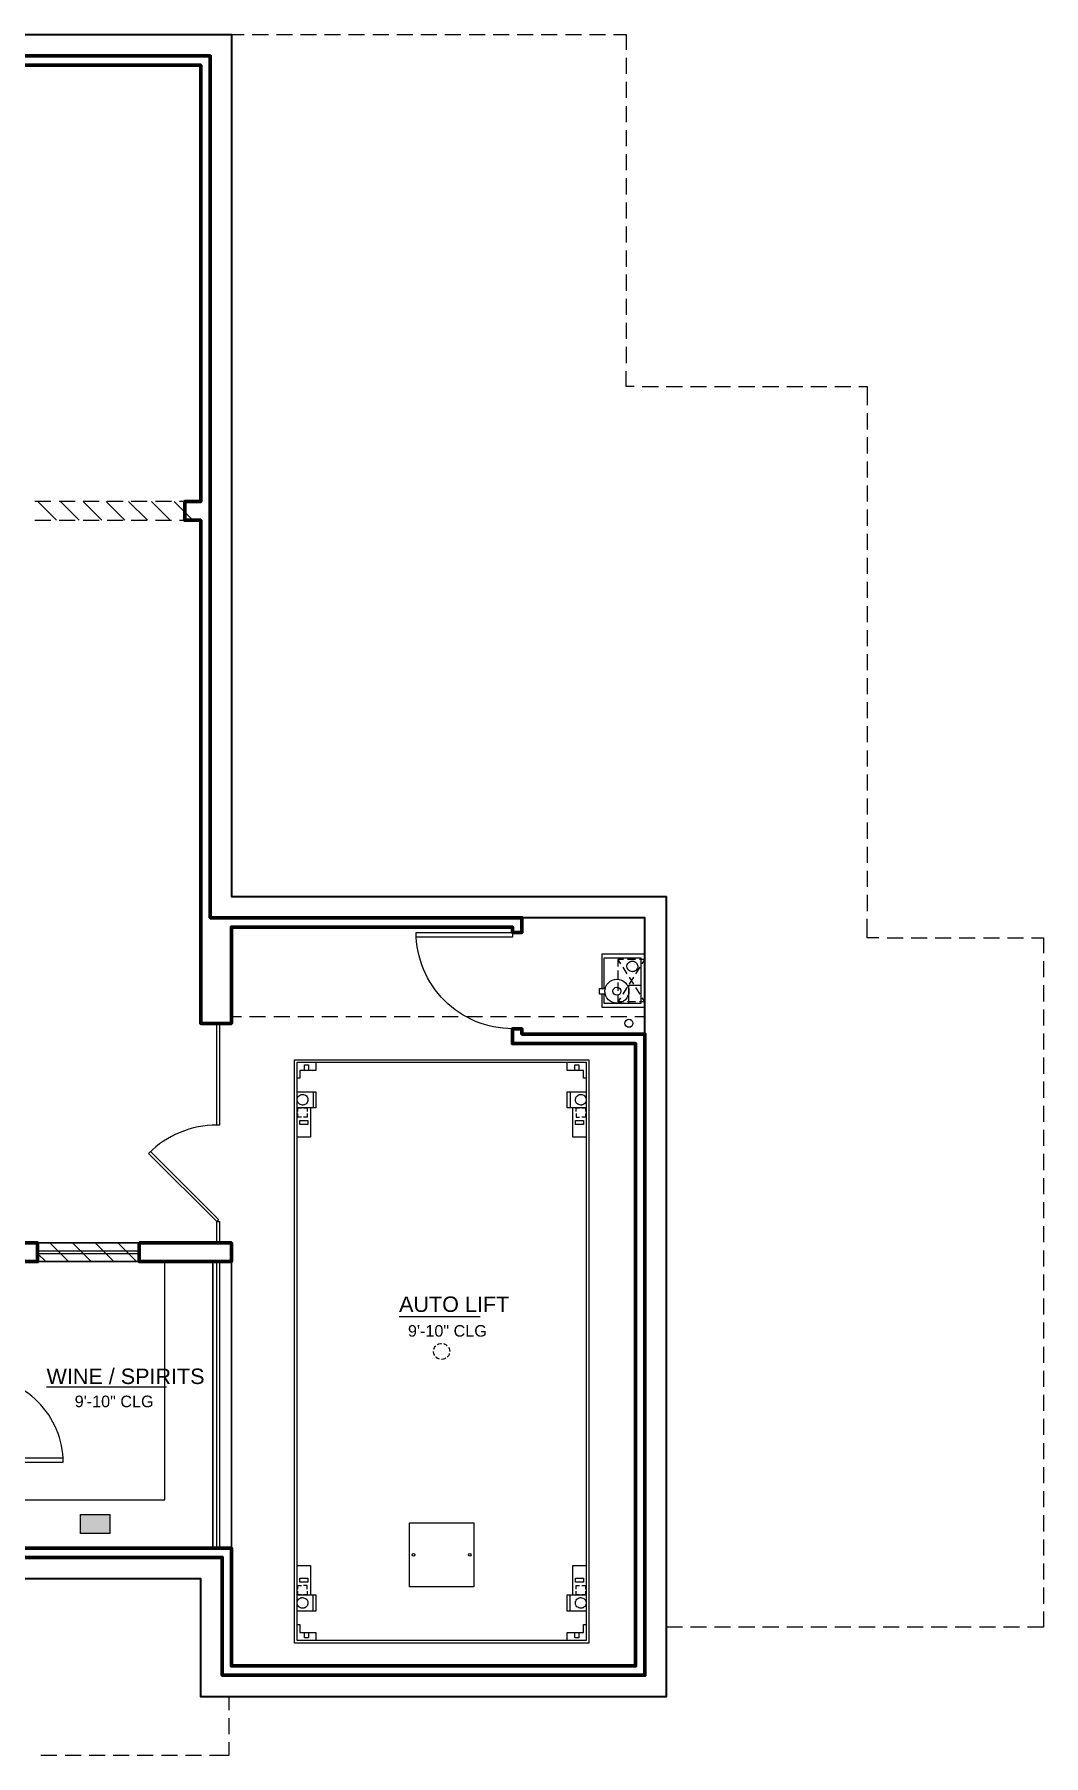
# Model space of a CAD drawing. Extents: x 6 to 1186, y -84 to 3560.
# Drawn here: x 749 to 1126, y 457 to 1100 of the extents above; entities that cross this region are included whole.
import ezdxf

# ---------------------------------------------------------------- set-up
doc = ezdxf.new("R2010")
doc.units = 0
doc.header["$LTSCALE"] = 24
doc.header["$MEASUREMENT"] = 0
for name, color, linetype in [('GEC_BKGD', 8, 'Continuous'), ('PDF3_00-FP-A-0$A-ANNO-KEYN', 8, 'Continuous'), ('PDF3_00-FP-A-0$A-CONVEY-HVY', 8, 'Continuous'), ('PDF3_00-FP-A-0$A-CONVEY-MNR', 8, 'Continuous'), ('PDF3_00-FP-A-0$A-CONVEY-SHD', 8, 'Continuous'), ('PDF3_00-FP-A-0$A-DRWDW', 8, 'Continuous'), ('PDF3_00-FP-A-0$A-DRWDW-MINR', 8, 'Continuous'), ('PDF3_00-FP-A-0$A-FLR-OVHD', 8, 'Continuous'), ('PDF3_00-FP-A-0$A-MLWK-MINR', 8, 'Continuous'), ('PDF3_00-FP-A-0$A-SOFFIT', 8, 'Continuous'), ('PDF3_00-FP-A-0$A-SOFFIT-PATT', 8, 'Continuous'), ('PDF3_00-FP-A-0$A-WALL', 8, 'Continuous'), ('PDF3_00-FP-A-0$A-WALL-CONC', 8, 'Continuous'), ('PDF3_00-FP-A-0$A-WALL-PRTHT', 8, 'Continuous'), ('PDF3_A-ANNO-RMNM', 8, 'Continuous'), ('PDF3_Text', 8, 'Continuous')]:
    doc.layers.add(name, color=color, linetype=linetype)
doc.styles.add('PDF Arial', font='arial.ttf')

# ---------------------------------------------------------------- blocks, each defined once
blk = doc.blocks.new('210311_BorsteinRes_CDProgress - Copy2')
at = {"layer": 'PDF3_00-FP-A-0$A-ANNO-KEYN', "true_color": 0xffffff, "transparency": 33554559}
for points in [[(19.272, 7.54), (19.501, 7.54), (19.501, 7.686)], [(19.272, 7.54), (19.501, 7.686), (19.272, 7.686)]]:
    blk.add_hatch(color=7, dxfattribs=at).paths.add_polyline_path(points)
at = {"layer": 'PDF3_00-FP-A-0$A-ANNO-KEYN', "lineweight": 18}
blk.add_lwpolyline([(19.272, 7.54), (19.272, 7.686), (19.501, 7.686), (19.501, 7.54)], close=True, dxfattribs=at)
at = {"layer": 'PDF3_00-FP-A-0$A-CONVEY-HVY', "lineweight": 18}
for points in [[(23.334, 11.78), (23.334, 12.051), (23.667, 12.051), (23.667, 11.634), (23.334, 11.634), (23.334, 11.738)], [(23.459, 11.952), (23.459, 12.009), (23.501, 12.009)], [(23.532, 12.009), (23.594, 12.009)], [(23.626, 12.009), (23.667, 12.009), (23.667, 11.952)], [(23.459, 11.857), (23.459, 11.92)], [(23.459, 11.764), (23.459, 11.827)], [(23.667, 11.92), (23.667, 11.857)], [(23.667, 11.827), (23.667, 11.764)], [(23.501, 11.676), (23.459, 11.676), (23.459, 11.732)], [(23.594, 11.676), (23.532, 11.676)], [(23.667, 11.732), (23.667, 11.676), (23.626, 11.676)], [(21.063, 10.852), (21.063, 10.623), (20.959, 10.623), (20.959, 10.977), (21.105, 10.977), (21.105, 10.852), (20.959, 10.852)], [(23.209, 10.852), (23.063, 10.852), (23.063, 10.977), (23.209, 10.977), (23.209, 10.623), (23.105, 10.623), (23.105, 10.852)], [(20.959, 7.061), (21.105, 7.061), (21.105, 6.936), (20.959, 6.936), (20.959, 7.29), (21.063, 7.29), (21.063, 7.061)], [(23.105, 7.061), (23.105, 7.29), (23.209, 7.29), (23.209, 6.936), (23.063, 6.936), (23.063, 7.061), (23.209, 7.061)]]:
    blk.add_lwpolyline(points, dxfattribs=at)
for points in [[(20.938, 6.686), (20.938, 11.227), (23.23, 11.227), (23.23, 6.686)], [(21.105, 11.207), (21.105, 11.144), (20.98, 11.144), (20.98, 11.082), (20.959, 11.082), (20.959, 11.207)], [(23.209, 11.207), (23.209, 11.082), (23.188, 11.082), (23.188, 11.144), (23.063, 11.144), (23.063, 11.207)], [(20.959, 6.707), (20.959, 6.832), (20.98, 6.832), (20.98, 6.769), (21.105, 6.769), (21.105, 6.707)], [(23.063, 6.707), (23.063, 6.769), (23.188, 6.769), (23.188, 6.832), (23.209, 6.832), (23.209, 6.707)]]:
    blk.add_lwpolyline(points, close=True, dxfattribs=at)
blk.add_circle((23.543, 11.51), 0.0312, dxfattribs=at)
at = {"layer": 'PDF3_00-FP-A-0$A-CONVEY-MNR', "lineweight": 9}
for points in [[(23.636, 11.807), (23.636, 11.665), (23.542, 11.665), (23.542, 11.807)], [(20.959, 6.707), (20.959, 11.207), (23.209, 11.207), (23.209, 6.707)], [(21.834, 7.123), (21.834, 7.623), (22.334, 7.623), (22.334, 7.123)]]:
    blk.add_lwpolyline(points, close=True, dxfattribs=at)
for points in [[(23.357, 11.738), (23.313, 11.738), (23.313, 11.78), (23.357, 11.78)], [(20.964, 10.824), (20.964, 10.852), (20.993, 10.852)], [(21.008, 10.852), (21.037, 10.852), (21.037, 10.824)], [(23.131, 10.824), (23.131, 10.852), (23.159, 10.852)], [(23.175, 10.852), (23.204, 10.852), (23.204, 10.824)], [(20.993, 10.78), (20.964, 10.78), (20.964, 10.808)], [(21.037, 10.808), (21.037, 10.78), (21.008, 10.78)], [(23.131, 10.808), (23.131, 10.78), (23.159, 10.78)], [(23.204, 10.808), (23.204, 10.78), (23.175, 10.78)], [(22.023, 8.973), (22.024, 8.974), (22.028, 8.986), (22.035, 8.996), (22.04, 9.001)], [(22.053, 9.011), (22.063, 9.016), (22.075, 9.018), (22.084, 9.019)], [(22.1, 9.017), (22.11, 9.013), (22.12, 9.008), (22.128, 9.001)], [(22.137, 8.988), (22.142, 8.98), (22.145, 8.968), (22.147, 8.957)], [(22.03, 8.925), (22.028, 8.928), (22.024, 8.939), (22.022, 8.951), (22.022, 8.957)], [(22.068, 8.897), (22.063, 8.898), (22.053, 8.902), (22.043, 8.909), (22.04, 8.913)], [(22.116, 8.903), (22.11, 8.9), (22.098, 8.896), (22.087, 8.894), (22.084, 8.894)], [(22.144, 8.941), (22.142, 8.933), (22.137, 8.923), (22.129, 8.913), (22.128, 8.913)], [(20.964, 7.105), (20.964, 7.134), (20.993, 7.134)], [(21.037, 7.105), (21.037, 7.134), (21.008, 7.134)], [(23.131, 7.105), (23.131, 7.134), (23.159, 7.134)], [(23.175, 7.134), (23.204, 7.134), (23.204, 7.105)], [(20.993, 7.061), (20.964, 7.061), (20.964, 7.09)], [(21.037, 7.09), (21.037, 7.061), (21.008, 7.061)], [(23.159, 7.061), (23.131, 7.061), (23.131, 7.09)], [(23.204, 7.09), (23.204, 7.061), (23.175, 7.061)]]:
    blk.add_lwpolyline(points, dxfattribs=at)
for centre, radius in [((23.449, 11.76), 0.0937), ((21.865, 7.374), 0.0104), ((22.303, 7.374), 0.0104)]:
    blk.add_circle(centre, radius, dxfattribs=at)
for points, knots in [([(23.527, 11.953), (23.527, 11.958), (23.528, 11.963), (23.532, 11.973), (23.535, 11.977), (23.543, 11.985), (23.547, 11.988), (23.555, 11.992), (23.558, 11.993), (23.564, 11.994), (23.567, 11.994), (23.57, 11.994)], [0, 0, 0, 0, 0.01566919, 0.01566919, 0.03138622, 0.03138622, 0.0478811, 0.0478811, 0.05666939, 0.05666939, 0.06575182, 0.06575182, 0.06575182, 0.06575182]), ([(23.57, 11.912), (23.564, 11.912), (23.559, 11.913), (23.548, 11.917), (23.544, 11.92), (23.536, 11.927), (23.533, 11.932), (23.53, 11.939), (23.529, 11.942), (23.528, 11.947), (23.527, 11.95), (23.527, 11.953)], [0, 0, 0, 0, 0.01658474, 0.01658474, 0.03291411, 0.03291411, 0.04936426, 0.04936426, 0.05746959, 0.05746959, 0.06581125, 0.06581125, 0.06581125, 0.06581125]), ([(23.57, 11.994), (23.575, 11.994), (23.581, 11.993), (23.591, 11.989), (23.595, 11.986), (23.603, 11.978), (23.606, 11.974), (23.609, 11.966), (23.61, 11.964), (23.611, 11.958), (23.612, 11.956), (23.612, 11.953)], [0, 0, 0, 0, 0.01658475, 0.01658475, 0.03291412, 0.03291412, 0.04936426, 0.04936426, 0.05746959, 0.05746959, 0.06581125, 0.06581125, 0.06581125, 0.06581125]), ([(23.612, 11.953), (23.612, 11.948), (23.611, 11.943), (23.607, 11.933), (23.604, 11.928), (23.596, 11.921), (23.592, 11.918), (23.584, 11.914), (23.581, 11.913), (23.576, 11.912), (23.573, 11.912), (23.57, 11.912)], [0, 0, 0, 0, 0.01566919, 0.01566919, 0.03138623, 0.03138623, 0.04788111, 0.04788111, 0.0566694, 0.0566694, 0.06575182, 0.06575182, 0.06575182, 0.06575182]), ([(20.959, 10.915), (20.959, 10.921), (20.96, 10.926), (20.964, 10.935), (20.967, 10.94), (20.974, 10.948), (20.979, 10.951), (20.987, 10.954), (20.989, 10.955), (20.995, 10.956), (20.998, 10.957), (21.001, 10.957)], [0, 0, 0, 0, 0.01566919, 0.01566919, 0.03138622, 0.03138622, 0.0478811, 0.0478811, 0.05666939, 0.05666939, 0.06575182, 0.06575182, 0.06575182, 0.06575182]), ([(21.001, 10.874), (20.996, 10.874), (20.99, 10.875), (20.98, 10.879), (20.976, 10.882), (20.968, 10.89), (20.965, 10.894), (20.961, 10.902), (20.961, 10.905), (20.959, 10.91), (20.959, 10.913), (20.959, 10.915)], [0, 0, 0, 0, 0.01658474, 0.01658474, 0.03291411, 0.03291411, 0.04936426, 0.04936426, 0.05746959, 0.05746959, 0.06581125, 0.06581125, 0.06581125, 0.06581125]), ([(21.001, 10.957), (21.007, 10.957), (21.012, 10.956), (21.022, 10.952), (21.027, 10.949), (21.035, 10.941), (21.038, 10.936), (21.041, 10.929), (21.042, 10.926), (21.043, 10.921), (21.043, 10.918), (21.043, 10.915)], [0, 0, 0, 0, 0.01658475, 0.01658475, 0.03291412, 0.03291412, 0.04936426, 0.04936426, 0.05746959, 0.05746959, 0.06581125, 0.06581125, 0.06581125, 0.06581125]), ([(21.043, 10.915), (21.043, 10.91), (21.042, 10.905), (21.038, 10.895), (21.036, 10.891), (21.028, 10.883), (21.024, 10.88), (21.016, 10.877), (21.013, 10.876), (21.007, 10.874), (21.004, 10.874), (21.001, 10.874)], [0, 0, 0, 0, 0.01566919, 0.01566919, 0.03138623, 0.03138623, 0.04788111, 0.04788111, 0.0566694, 0.0566694, 0.06575182, 0.06575182, 0.06575182, 0.06575182]), ([(23.126, 10.915), (23.126, 10.921), (23.127, 10.926), (23.131, 10.935), (23.134, 10.94), (23.141, 10.948), (23.146, 10.951), (23.153, 10.954), (23.156, 10.955), (23.162, 10.956), (23.165, 10.957), (23.168, 10.957)], [0, 0, 0, 0, 0.01566919, 0.01566919, 0.03138622, 0.03138622, 0.0478811, 0.0478811, 0.05666939, 0.05666939, 0.06575182, 0.06575182, 0.06575182, 0.06575182]), ([(23.168, 10.874), (23.162, 10.874), (23.157, 10.875), (23.147, 10.879), (23.142, 10.882), (23.134, 10.89), (23.131, 10.894), (23.128, 10.902), (23.127, 10.905), (23.126, 10.91), (23.126, 10.913), (23.126, 10.915)], [0, 0, 0, 0, 0.01658474, 0.01658474, 0.03291411, 0.03291411, 0.04936426, 0.04936426, 0.05746959, 0.05746959, 0.06581125, 0.06581125, 0.06581125, 0.06581125]), ([(23.168, 10.957), (23.173, 10.957), (23.179, 10.956), (23.189, 10.952), (23.194, 10.949), (23.201, 10.941), (23.205, 10.936), (23.208, 10.929), (23.209, 10.926), (23.21, 10.921), (23.21, 10.918), (23.21, 10.915)], [0, 0, 0, 0, 0.01658475, 0.01658475, 0.03291412, 0.03291412, 0.04936426, 0.04936426, 0.05746959, 0.05746959, 0.06581125, 0.06581125, 0.06581125, 0.06581125]), ([(23.21, 10.915), (23.21, 10.91), (23.209, 10.905), (23.205, 10.895), (23.202, 10.891), (23.195, 10.883), (23.19, 10.88), (23.183, 10.877), (23.18, 10.876), (23.174, 10.874), (23.171, 10.874), (23.168, 10.874)], [0, 0, 0, 0, 0.01566919, 0.01566919, 0.03138623, 0.03138623, 0.04788111, 0.04788111, 0.0566694, 0.0566694, 0.06575182, 0.06575182, 0.06575182, 0.06575182]), ([(20.959, 6.999), (20.959, 7.004), (20.96, 7.009), (20.964, 7.019), (20.967, 7.023), (20.974, 7.031), (20.979, 7.034), (20.987, 7.038), (20.989, 7.038), (20.995, 7.04), (20.998, 7.04), (21.001, 7.04)], [0, 0, 0, 0, 0.01566919, 0.01566919, 0.03138622, 0.03138622, 0.0478811, 0.0478811, 0.05666939, 0.05666939, 0.06575182, 0.06575182, 0.06575182, 0.06575182]), ([(21.001, 6.957), (20.996, 6.957), (20.99, 6.959), (20.98, 6.963), (20.976, 6.966), (20.968, 6.973), (20.965, 6.978), (20.961, 6.985), (20.961, 6.988), (20.959, 6.993), (20.959, 6.996), (20.959, 6.999)], [0, 0, 0, 0, 0.01658474, 0.01658474, 0.03291411, 0.03291411, 0.04936426, 0.04936426, 0.05746959, 0.05746959, 0.06581125, 0.06581125, 0.06581125, 0.06581125]), ([(21.001, 7.04), (21.007, 7.04), (21.012, 7.039), (21.022, 7.035), (21.027, 7.032), (21.035, 7.024), (21.038, 7.02), (21.041, 7.012), (21.042, 7.01), (21.043, 7.004), (21.043, 7.002), (21.043, 6.999)], [0, 0, 0, 0, 0.01658475, 0.01658475, 0.03291412, 0.03291412, 0.04936426, 0.04936426, 0.05746959, 0.05746959, 0.06581125, 0.06581125, 0.06581125, 0.06581125]), ([(21.043, 6.999), (21.043, 6.994), (21.042, 6.988), (21.038, 6.979), (21.036, 6.974), (21.028, 6.967), (21.024, 6.963), (21.016, 6.96), (21.013, 6.959), (21.007, 6.958), (21.004, 6.957), (21.001, 6.957)], [0, 0, 0, 0, 0.01566919, 0.01566919, 0.03138623, 0.03138623, 0.04788111, 0.04788111, 0.0566694, 0.0566694, 0.06575182, 0.06575182, 0.06575182, 0.06575182]), ([(23.126, 6.999), (23.126, 7.004), (23.127, 7.009), (23.131, 7.019), (23.134, 7.023), (23.141, 7.031), (23.146, 7.034), (23.153, 7.038), (23.156, 7.038), (23.162, 7.04), (23.165, 7.04), (23.168, 7.04)], [0, 0, 0, 0, 0.01566919, 0.01566919, 0.03138622, 0.03138622, 0.0478811, 0.0478811, 0.05666939, 0.05666939, 0.06575182, 0.06575182, 0.06575182, 0.06575182]), ([(23.168, 6.957), (23.162, 6.957), (23.157, 6.959), (23.147, 6.963), (23.142, 6.966), (23.134, 6.973), (23.131, 6.978), (23.128, 6.985), (23.127, 6.988), (23.126, 6.993), (23.126, 6.996), (23.126, 6.999)], [0, 0, 0, 0, 0.01658474, 0.01658474, 0.03291411, 0.03291411, 0.04936426, 0.04936426, 0.05746959, 0.05746959, 0.06581125, 0.06581125, 0.06581125, 0.06581125]), ([(23.168, 7.04), (23.173, 7.04), (23.179, 7.039), (23.189, 7.035), (23.194, 7.032), (23.201, 7.024), (23.205, 7.02), (23.208, 7.012), (23.209, 7.01), (23.21, 7.004), (23.21, 7.002), (23.21, 6.999)], [0, 0, 0, 0, 0.01658475, 0.01658475, 0.03291412, 0.03291412, 0.04936426, 0.04936426, 0.05746959, 0.05746959, 0.06581125, 0.06581125, 0.06581125, 0.06581125]), ([(23.21, 6.999), (23.21, 6.994), (23.209, 6.988), (23.205, 6.979), (23.202, 6.974), (23.195, 6.967), (23.19, 6.963), (23.183, 6.96), (23.18, 6.959), (23.174, 6.958), (23.171, 6.957), (23.168, 6.957)], [0, 0, 0, 0, 0.01566919, 0.01566919, 0.03138623, 0.03138623, 0.04788111, 0.04788111, 0.0566694, 0.0566694, 0.06575182, 0.06575182, 0.06575182, 0.06575182])]:
    blk.add_open_spline(points, degree=3, knots=knots, dxfattribs=at)
at = {"layer": 'PDF3_00-FP-A-0$A-CONVEY-SHD', "lineweight": 9}
for points in [[(23.35, 11.78), (23.35, 12.019), (23.636, 12.019), (23.636, 11.665), (23.35, 11.665), (23.35, 11.738)], [(23.48, 11.974), (23.459, 12.008)], [(23.53, 11.895), (23.497, 11.947)], [(23.597, 11.895), (23.629, 11.947)], [(23.646, 11.974), (23.667, 12.008)], [(23.497, 11.736), (23.53, 11.789)], [(23.58, 11.815), (23.547, 11.868)], [(23.547, 11.815), (23.58, 11.868)], [(23.629, 11.736), (23.597, 11.789)], [(23.459, 11.676), (23.48, 11.709)], [(23.667, 11.676), (23.646, 11.709)], [(21.016, 11.144), (21.016, 11.186), (21.048, 11.186), (21.048, 11.144)], [(23.121, 11.144), (23.121, 11.186), (23.152, 11.186), (23.152, 11.144)], [(21.084, 10.977), (21.084, 10.852)], [(23.084, 10.977), (23.084, 10.852)], [(21.084, 6.936), (21.084, 7.061)], [(23.084, 6.936), (23.084, 7.061)], [(21.048, 6.769), (21.048, 6.728), (21.016, 6.728), (21.016, 6.769)], [(23.152, 6.769), (23.152, 6.728), (23.121, 6.728), (23.121, 6.769)]]:
    blk.add_lwpolyline(points, dxfattribs=at)
for points in [[(20.98, 10.723), (20.98, 10.753), (21.042, 10.753), (21.042, 10.723)], [(23.126, 10.723), (23.126, 10.753), (23.188, 10.753), (23.188, 10.723)], [(21.042, 7.191), (21.042, 7.16), (20.98, 7.16), (20.98, 7.191)], [(23.188, 7.191), (23.188, 7.16), (23.126, 7.16), (23.126, 7.191)]]:
    blk.add_lwpolyline(points, close=True, dxfattribs=at)
blk.add_circle((23.449, 11.76), 0.0312, dxfattribs=at)
at = {"layer": 'PDF3_00-FP-A-0$A-DRWDW', "lineweight": 18}
for points in [[(22.636, 11.468, -0.198756), (22.106, 11.688, -0.199069), (21.886, 12.217), (22.636, 12.217), (22.636, 12.181), (21.887, 12.181)], [(19.137, 8.093, 0.199088), (18.941, 8.564, 0.198737), (18.47, 8.759)]]:
    blk.add_lwpolyline(points, format="xyb", dxfattribs=at)
for points in [[(20.355, 11.509), (20.355, 10.717), (20.334, 10.717), (20.334, 11.509)], [(19.818, 10.512), (20.348, 9.982), (20.334, 9.967), (19.803, 10.498)], [(20.355, 9.967), (20.355, 9.801), (20.334, 9.801), (20.334, 9.967)], [(20.355, 9.655), (20.355, 7.426), (20.334, 7.426), (20.334, 9.655)]]:
    blk.add_lwpolyline(points, close=True, dxfattribs=at)
blk.add_lwpolyline([(19.136, 8.093), (18.469, 8.093), (18.469, 8.128), (19.135, 8.128)], dxfattribs=at)
blk.add_arc((20.335, 9.967), 0.751, 89.9947, 134.9602, dxfattribs=at)
at = {"layer": 'PDF3_00-FP-A-0$A-DRWDW-MINR', "lineweight": 9}
blk.add_lwpolyline([(19.73, 9.738), (19.73, 9.717), (18.938, 9.717), (18.938, 9.738)], close=True, dxfattribs=at)
at = {"layer": 'PDF3_00-FP-A-0$A-FLR-OVHD', "lineweight": 9}
for points in [[(20.448, 19.207), (20.548, 19.207)], [(20.61, 19.207), (20.735, 19.207)], [(20.798, 19.207), (20.923, 19.207)], [(20.985, 19.207), (21.11, 19.207)], [(21.173, 19.207), (21.298, 19.207)], [(21.36, 19.207), (21.485, 19.207)], [(21.548, 19.207), (21.673, 19.207)], [(21.735, 19.207), (21.86, 19.207)], [(21.923, 19.207), (22.048, 19.207)], [(22.11, 19.207), (22.235, 19.207)], [(22.298, 19.207), (22.423, 19.207)], [(22.485, 19.207), (22.61, 19.207)], [(22.673, 19.207), (22.798, 19.207)], [(22.86, 19.207), (22.985, 19.207)], [(23.048, 19.207), (23.173, 19.207)], [(23.235, 19.207), (23.36, 19.207)], [(23.423, 19.207), (23.522, 19.207), (23.522, 19.087)], [(23.522, 19.024), (23.522, 18.899)], [(23.522, 18.837), (23.522, 18.712)], [(23.522, 18.649), (23.522, 18.524)], [(23.522, 18.462), (23.522, 18.337)], [(23.522, 18.274), (23.522, 18.149)], [(23.522, 18.087), (23.522, 17.962)], [(23.522, 17.899), (23.522, 17.774)], [(23.522, 17.712), (23.522, 17.587)], [(23.522, 17.524), (23.522, 17.399)], [(23.522, 17.337), (23.522, 17.212)], [(23.522, 17.149), (23.522, 17.024)], [(23.522, 16.962), (23.522, 16.837)], [(23.522, 16.774), (23.522, 16.649)], [(23.584, 16.467), (23.522, 16.467), (23.522, 16.587)], [(23.647, 16.467), (23.772, 16.467)], [(23.834, 16.467), (23.959, 16.467)], [(24.022, 16.467), (24.147, 16.467)], [(24.209, 16.467), (24.334, 16.467)], [(24.397, 16.467), (24.522, 16.467)], [(24.584, 16.467), (24.709, 16.467)], [(24.772, 16.467), (24.897, 16.467)], [(24.959, 16.467), (25.084, 16.467)], [(25.147, 16.467), (25.272, 16.467)], [(25.334, 16.467), (25.397, 16.467), (25.397, 16.321)], [(25.397, 16.258), (25.397, 16.133)], [(25.397, 16.071), (25.397, 15.946)], [(25.397, 15.883), (25.397, 15.758)], [(25.397, 15.696), (25.397, 15.571)], [(25.397, 15.508), (25.397, 15.383)], [(25.397, 15.321), (25.397, 15.196)], [(25.397, 15.133), (25.397, 15.008)], [(25.397, 14.946), (25.397, 14.821)], [(25.397, 14.758), (25.397, 14.633)], [(25.397, 14.571), (25.397, 14.446)], [(25.397, 14.384), (25.397, 14.259)], [(25.397, 14.197), (25.397, 14.072)], [(25.397, 14.009), (25.397, 13.884)], [(25.397, 13.822), (25.397, 13.697)], [(25.397, 13.634), (25.397, 13.509)], [(25.397, 13.447), (25.397, 13.322)], [(25.397, 13.259), (25.397, 13.134)], [(25.397, 13.072), (25.397, 12.947)], [(25.397, 12.884), (25.397, 12.759)], [(25.397, 12.697), (25.397, 12.572)], [(25.397, 12.509), (25.397, 12.384)], [(25.49, 12.176), (25.397, 12.176), (25.397, 12.322)], [(25.553, 12.176), (25.678, 12.176)], [(25.74, 12.176), (25.865, 12.176)], [(25.928, 12.176), (26.053, 12.176)], [(26.115, 12.176), (26.24, 12.176)], [(26.303, 12.176), (26.428, 12.176)], [(26.49, 12.176), (26.615, 12.176)], [(26.678, 12.176), (26.772, 12.176), (26.772, 12.056)], [(26.772, 11.993), (26.772, 11.868)], [(26.772, 11.806), (26.772, 11.681)], [(20.527, 11.561), (20.448, 11.561)], [(20.714, 11.561), (20.589, 11.561)], [(20.902, 11.561), (20.777, 11.561)], [(21.089, 11.561), (20.964, 11.561)], [(21.277, 11.561), (21.152, 11.561)], [(21.464, 11.561), (21.339, 11.561)], [(21.652, 11.561), (21.527, 11.561)], [(21.839, 11.561), (21.714, 11.561)], [(22.027, 11.561), (21.902, 11.561)], [(22.214, 11.561), (22.089, 11.561)], [(22.402, 11.561), (22.277, 11.561)], [(22.589, 11.561), (22.464, 11.561)], [(22.777, 11.561), (22.652, 11.561)], [(22.964, 11.561), (22.839, 11.561)], [(23.152, 11.561), (23.027, 11.561)], [(23.339, 11.561), (23.214, 11.561)], [(23.527, 11.561), (23.402, 11.561)], [(23.667, 11.561), (23.589, 11.561)], [(26.772, 11.618), (26.772, 11.493)], [(26.772, 11.431), (26.772, 11.306)], [(26.772, 11.243), (26.772, 11.118)], [(26.772, 11.056), (26.772, 10.931)], [(26.772, 10.868), (26.772, 10.743)], [(26.772, 10.681), (26.772, 10.556)], [(26.772, 10.493), (26.772, 10.368)], [(26.772, 10.306), (26.772, 10.181)], [(26.772, 10.118), (26.772, 9.993)], [(26.772, 9.931), (26.772, 9.806)], [(26.772, 9.743), (26.772, 9.618)], [(26.772, 9.556), (26.772, 9.431)], [(26.772, 9.368), (26.772, 9.243)], [(26.772, 9.181), (26.772, 9.056)], [(26.772, 8.993), (26.772, 8.868)], [(26.772, 8.806), (26.772, 8.681)], [(26.772, 8.618), (26.772, 8.493)], [(26.772, 8.431), (26.772, 8.306)], [(26.772, 8.243), (26.772, 8.118)], [(26.772, 8.056), (26.772, 7.931)], [(26.772, 7.868), (26.772, 7.743)], [(26.772, 7.681), (26.772, 7.556)], [(26.772, 7.493), (26.772, 7.368)], [(26.772, 7.306), (26.772, 7.181)], [(26.772, 7.118), (26.772, 6.993)], [(26.772, 6.931), (26.772, 6.811), (26.647, 6.811)], [(23.959, 6.811), (23.834, 6.811)], [(24.147, 6.811), (24.022, 6.811)], [(24.334, 6.811), (24.209, 6.811)], [(24.522, 6.811), (24.397, 6.811)], [(24.709, 6.811), (24.584, 6.811)], [(24.897, 6.811), (24.772, 6.811)], [(25.084, 6.811), (24.959, 6.811)], [(25.272, 6.811), (25.147, 6.811)], [(25.459, 6.811), (25.334, 6.811)], [(25.647, 6.811), (25.522, 6.811)], [(25.834, 6.811), (25.709, 6.811)], [(26.022, 6.811), (25.897, 6.811)], [(26.209, 6.811), (26.084, 6.811)], [(26.397, 6.811), (26.272, 6.811)], [(26.584, 6.811), (26.459, 6.811)], [(20.428, 6.269), (20.428, 6.165)], [(20.428, 6.103), (20.428, 5.978)], [(20.428, 5.915), (20.428, 5.811), (20.277, 5.811)], [(19.089, 5.811), (18.964, 5.811)], [(19.277, 5.811), (19.152, 5.811)], [(19.464, 5.811), (19.339, 5.811)], [(19.652, 5.811), (19.527, 5.811)], [(19.839, 5.811), (19.714, 5.811)], [(20.027, 5.811), (19.902, 5.811)], [(20.214, 5.811), (20.089, 5.811)]]:
    blk.add_lwpolyline(points, dxfattribs=at)
at = {"layer": 'PDF3_00-FP-A-0$A-MLWK-MINR', "lineweight": 9}
blk.add_lwpolyline([(20.303, 7.426), (18.469, 7.426), (18.469, 7.801), (19.928, 7.801), (19.928, 9.655), (20.303, 9.655)], close=True, dxfattribs=at)
at = {"layer": 'PDF3_00-FP-A-0$A-SOFFIT', "lineweight": 9}
for points in [[(19.042, 15.571), (18.917, 15.571)], [(19.23, 15.571), (19.105, 15.571)], [(19.417, 15.571), (19.292, 15.571)], [(19.605, 15.571), (19.48, 15.571)], [(19.792, 15.571), (19.667, 15.571)], [(19.98, 15.571), (19.855, 15.571)], [(20.167, 15.571), (20.042, 15.571)], [(18.917, 15.425), (19.042, 15.425)], [(19.105, 15.425), (19.23, 15.425)], [(19.292, 15.425), (19.417, 15.425)], [(19.48, 15.425), (19.605, 15.425)], [(19.667, 15.425), (19.792, 15.425)], [(19.855, 15.425), (19.98, 15.425)], [(20.042, 15.425), (20.167, 15.425)], [(19.022, 9.801), (18.938, 9.801)], [(19.209, 9.801), (19.084, 9.801)], [(19.397, 9.801), (19.272, 9.801)], [(19.584, 9.801), (19.459, 9.801)], [(19.73, 9.801), (19.647, 9.801)], [(18.938, 9.655), (19.022, 9.655)], [(19.084, 9.655), (19.209, 9.655)], [(19.272, 9.655), (19.397, 9.655)], [(19.459, 9.655), (19.584, 9.655)], [(19.647, 9.655), (19.73, 9.655)]]:
    blk.add_lwpolyline(points, dxfattribs=at)
at = {"layer": 'PDF3_00-FP-A-0$A-SOFFIT-PATT', "lineweight": 9}
for points in [[(19.086, 15.425), (18.94, 15.571)], [(19.262, 15.425), (19.117, 15.571)], [(19.439, 15.425), (19.293, 15.571)], [(19.617, 15.425), (19.471, 15.571)], [(19.793, 15.425), (19.647, 15.571)], [(19.97, 15.425), (19.824, 15.571)], [(20.147, 15.425), (20.001, 15.571)], [(19.179, 9.655), (19.033, 9.801)], [(19.356, 9.655), (19.21, 9.801)], [(19.532, 9.655), (19.387, 9.801)], [(19.709, 9.655), (19.563, 9.801)], [(19.002, 9.655), (18.938, 9.718)]]:
    blk.add_lwpolyline(points, dxfattribs=at)
at = {"layer": 'PDF3_00-FP-A-0$A-WALL', "lineweight": 60}
for points in [[(11.115, 19.04), (20.282, 19.04), (20.282, 12.332), (22.709, 12.332), (22.709, 12.217), (22.636, 12.217), (22.636, 12.259), (20.448, 12.259), (20.448, 11.509), (20.209, 11.509), (20.209, 15.425), (20.084, 15.425), (20.084, 15.571), (20.209, 15.571), (20.209, 18.967), (16.167, 18.967)], [(18.469, 7.426), (20.448, 7.426), (20.448, 6.509), (23.594, 6.509), (23.594, 11.352), (22.636, 11.352), (22.636, 11.467), (22.709, 11.467), (22.709, 11.426), (23.667, 11.426), (23.667, 6.436), (20.376, 6.436), (20.376, 7.353), (12.583, 7.353)]]:
    blk.add_lwpolyline(points, dxfattribs=at)
for points in [[(18.397, 8.759), (18.397, 9.801), (18.938, 9.801), (18.938, 9.655), (18.469, 9.655), (18.469, 8.759)], [(19.73, 9.801), (20.448, 9.801), (20.448, 9.655), (19.73, 9.655)]]:
    blk.add_lwpolyline(points, close=True, dxfattribs=at)
at = {"layer": 'PDF3_00-FP-A-0$A-WALL-CONC', "lineweight": 35}
for points in [[(12.583, 7.353), (20.376, 7.353), (20.376, 6.436), (23.667, 6.436), (23.667, 12.332), (20.282, 12.332), (20.282, 19.04), (11.115, 19.04)], [(11.282, 19.207), (20.448, 19.207), (20.448, 12.498), (23.834, 12.498), (23.834, 6.269), (20.209, 6.269), (20.209, 7.186), (12.75, 7.186)]]:
    blk.add_lwpolyline(points, dxfattribs=at)
at = {"layer": 'PDF3_00-FP-A-0$A-WALL-PRTHT', "lineweight": 25}
for points in [[(19.73, 9.801), (19.73, 9.655), (18.938, 9.655), (18.938, 9.801)], [(20.448, 9.655), (20.448, 7.426), (20.303, 7.426), (20.303, 9.655)]]:
    blk.add_lwpolyline(points, close=True, dxfattribs=at)
at = {"layer": 'PDF3_A-ANNO-RMNM', "lineweight": 18}
for points in [[(22.384, 9.226), (21.753, 9.226)], [(19.941, 8.678), (19.008, 8.678)]]:
    blk.add_lwpolyline(points, dxfattribs=at)
at = {"layer": 'PDF3_Text', "attachment_point": 7, "style": 'PDF Arial'}
for s, insert, char_height in [('AUTO LIFT', (21.753, 9.262), 0.1201), ('9\'-10" CLG', (21.822, 9.07), 0.0901), ('WINE / SPIRITS', (19.008, 8.701), 0.12008), ('9\'-10" CLG', (19.227, 8.521), 0.0901)]:
    blk.add_mtext(s, dxfattribs=dict(at, insert=insert, char_height=char_height))

msp = doc.modelspace()

# ---------------------------------------------------------------- block references
at = {"layer": 'GEC_BKGD', "xscale": 48, "yscale": 48, "zscale": 48}
msp.add_blockref('210311_BorsteinRes_CDProgress - Copy2', (-158.88, 177.79), dxfattribs=at)

doc.saveas('drawing.dxf')
